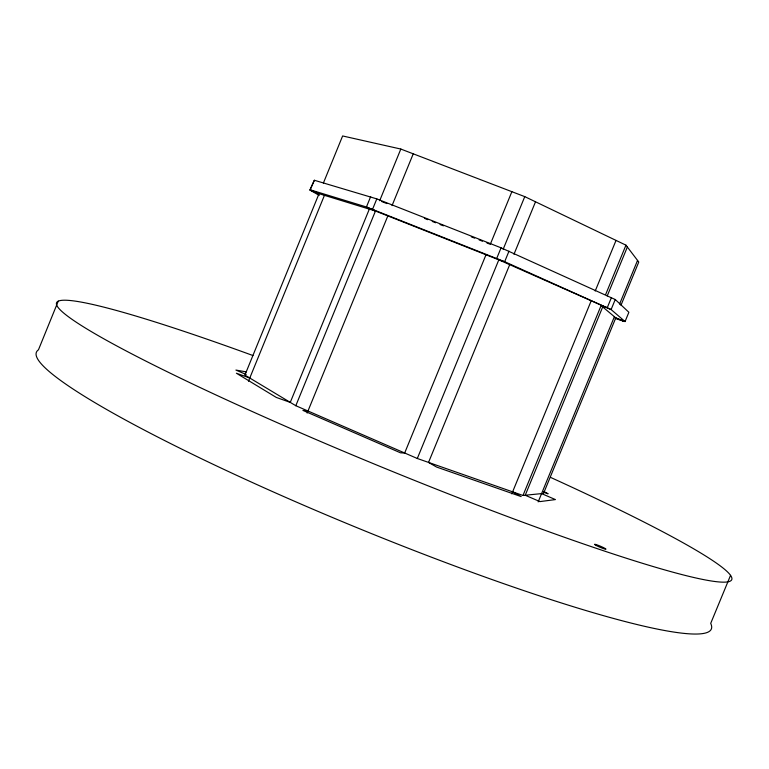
<?xml version="1.0" encoding="UTF-8"?>
<svg xmlns="http://www.w3.org/2000/svg" width="769" height="769" viewBox="0 0 769 769"><rect width="100%" height="100%" fill="white"/><g stroke="black" fill="none" stroke-linecap="round" stroke-linejoin="round"><path stroke-width="1.15" d="M58.252 301.15L38.45 349.828A364.737 40.719 22.3 0 0 366.707 531.667A364.737 40.719 22.3 0 0 710.7 623.39L730.55 575.366M615.162 318.433L625.062 321.557L628.879 312.281L615.238 299.516L501.071 247.82L376.81 198.892L314.348 180.263L309.945 190.078L319.231 195.393M323.403 183.012L342.628 135.959L400.822 149.051L524.766 196.633L625.956 245.167L638.77 262.027L620.968 305.274M248.464 381.232L324.441 195.336M370.648 196.672L366.428 206.986L310.426 189.876L319.039 193.682L375.474 211.014L498.821 259.845L611.105 309.561L625.062 321.557L615.786 317.876L601.098 305.581L522.978 495.467L417.307 458.487L295.805 405.715L244.907 375.099L319.039 193.682L309.945 190.078L314.348 180.263M369.331 209.12L290.269 402.389L276.331 397.448L236.4 373.234L249.781 378.031M376.81 198.892L372.581 209.235L375.474 211.014L295.805 405.715M379.675 200.728L400.822 149.051M307.139 413.059L387.836 215.906M392.046 205.602L413.241 153.819M485.998 254.77L404.677 452.999L400.553 452.835L302.928 410.406L307.975 411.002M511.875 191.683L490.295 244.302L486.94 242.985M501.071 247.82L496.736 258.374L498.821 259.845L504.666 261.7L611.105 309.561L615.238 299.516M417.307 458.487L498.821 259.845M503.128 249.358L524.766 196.633M508.991 251.155L504.666 261.7L366.428 206.986L375.474 211.014M509.693 264.699L428.535 462.419L436.619 467.062L521.161 496.591L512.615 491.843M513.971 254.27L535.522 201.786M511.789 493.852L591.073 301.102M595.206 291.028L616.036 240.409M605.674 294.469L625.956 245.167M602.704 306.927L525.227 495.246L539.934 501.599L555.429 499.581L541.587 493.602M607.25 295.882L627.36 247.012M611.432 297.555L607.279 307.638L601.098 305.581M538.175 501.878L614.383 316.703M619.574 304.091L637.549 260.422M522.978 495.467L543.539 493.41L615.786 317.876L623.092 321.125M246.301 371.879L235.91 370.062L246.167 374.493M543.625 492.208L548.124 493.804L543.923 491.545M381.741 201.545L386.894 203.574M424.421 218.358L427.775 219.674M432.236 221.434L435.59 222.75M440.051 224.51L443.405 225.836M471.31 236.823L474.665 238.14M479.125 239.899L482.48 241.226M550.777 477.491A364.891 28.693 22.3 0 1 652.208 566.253A364.891 28.693 22.3 0 1 125.328 350.491A364.891 28.693 22.3 0 1 252.963 355.538M596.254 545.5A6.239 0.567 23.1 0 0 605.837 549.258A6.239 0.567 23.1 0 0 598.772 545.529A6.239 0.567 23.1 0 0 596.254 545.5"/></g></svg>
